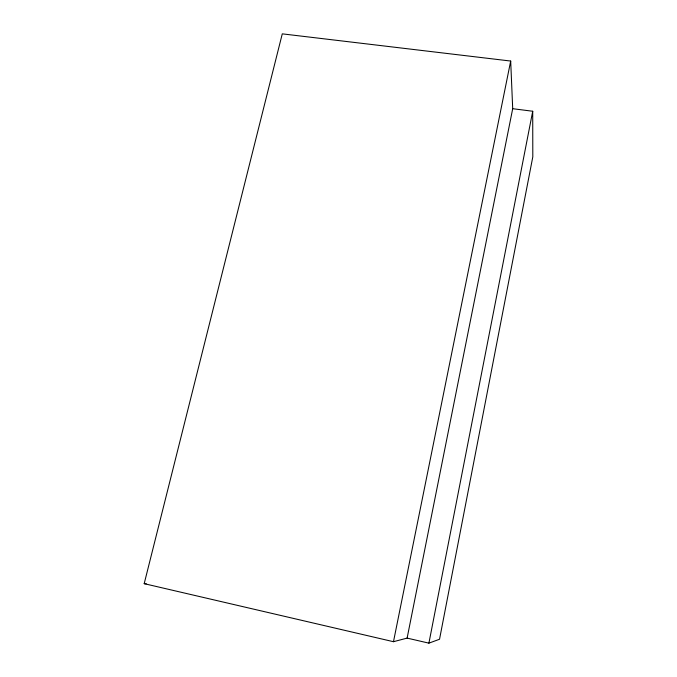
<?xml version="1.0" encoding="UTF-8"?>
<svg xmlns="http://www.w3.org/2000/svg" width="677" height="677" viewBox="0 0 677 677"><rect width="100%" height="100%" fill="white"/><g stroke="black" fill="none" stroke-linecap="round" stroke-linejoin="round"><path stroke-width="1.02" d="M428.905 643.15L532.714 111.248L512.701 108.692L510.686 61.048L282.275 33.85L144.193 583.659L393.481 641.703L407.114 638.106L428.905 643.15L439.534 639.249L532.807 156.836L532.714 111.248M407.114 638.106L512.701 108.692M393.481 641.703L510.686 61.048M144.193 583.659L146.249 583.769"/></g></svg>
